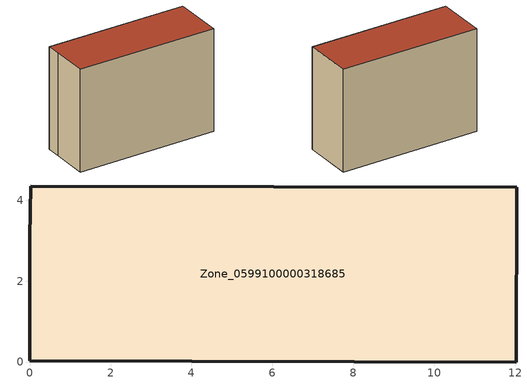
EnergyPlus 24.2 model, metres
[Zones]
Zone_0599100000318685
 floor ground (C_G): 12.04,4.32 12.03,0 0,0.03 0.01,3.09 0.02,4.35 z0
 wall outside (C_F): 12.03,0 12.04,4.32 0.02,4.35 0.01,3.09 0,0.03 12.03,0 z0:8.8
 roof outside (C_R): 12.04,4.32 0.02,4.35 0.01,3.09 0,0.03 12.03,0 z8.8
[BUILDING]
Pand.0599100000318685: North Axis=0; Terrain=City; Loads Convergence Tolerance Value=0.04; Temperature Convergence Tolerance Value=0.4; Solar Distribution=FullExterior; Maximum Number of Warmup Days=25; Minimum Number of Warmup Days=1
[Site:Location]
Rotterdam.The.Hague.AP_ZH_NLD Design_Conditions: Latitude=51.96; Longitude=4.45; Time Zone=1; Elevation=-4.5
[SITE:GROUNDTEMPERATURE:BUILDINGSURFACE]
18, 18, 18, 18, 18, 18, 18, 18, 18, 18, 18, 18
[MATERIAL] Thermal Absorptance=0.9; Solar Absorptance=0.7; Visible Absorptance=0.7
Name | Roughness | Thickness | Conductivity | Density | Specific Heat
G.TI.1992-2005 | MediumSmooth | 0.15 | 0.06 | 540 | 1210
F.TI.1992-2005 | Rough | 0.3 | 0.12 | 1920 | 840
R.TI.1992-2005 | MediumRough | 0.2 | 0.08 | 1500 | 1000
[CONSTRUCTION]
C_G: G.TI.1992-2005
C_F: F.TI.1992-2005
C_R: R.TI.1992-2005
[ZONE]
Zone_0599100000318685: Type=1; Multiplier=1; Ceiling Height=Autocalculate; Volume=Autocalculate; Floor Area=autocalculate; Part of Total Floor Area=Yes
[ZONEINFILTRATION:DESIGNFLOWRATE]
Infil_Zone_0599100000318685: Zone or ZoneList or Space or SpaceList=Zone_0599100000318685; Schedule=AlwaysOn; Design Flow Rate Calculation Method=Flow/Area; Flow Rate per Floor Area=0.0015; Constant Term Coefficient=1; Temperature Term Coefficient=0; Velocity Term Coefficient=0; Velocity Squared Term Coefficient=0
[HVACTEMPLATE:ZONE:IDEALLOADSAIRSYSTEM]
Zone_0599100000318685: Maximum Heating Supply Air Temperature=50; Minimum Cooling Supply Air Temperature=13; Maximum Heating Supply Air Humidity Ratio=0.0156; Minimum Cooling Supply Air Humidity Ratio=0.0077; Heating Limit=NoLimit; Cooling Limit=NoLimit; Dehumidification Control Type=ConstantSensibleHeatRatio; Cooling Sensible Heat Ratio=0.7; Dehumidification Setpoint=60; Humidification Control Type=None; Humidification Setpoint=30; Outdoor Air Method=None; Outdoor Air Flow Rate per Person=0.00944; Outdoor Air Flow Rate per Zone Floor Area=0; Outdoor Air Flow Rate per Zone=0; Demand Controlled Ventilation Type=None; Outdoor Air Economizer Type=NoEconomizer; Heat Recovery Type=None; Sensible Heat Recovery Effectiveness=0.7; Latent Heat Recovery Effectiveness=0.65
[ZONECONTROL:THERMOSTAT]
ThermostatControl_Zone_0599100000318685: Zone or ZoneList=Zone_0599100000318685; Control Type Schedule=DualSetpointControlType; Control 1=Thermostat_Zone_0599100000318685; Temperature Difference Between Cutout And Setpoint=0
[THERMOSTATSETPOINT:DUALSETPOINT]
Thermostat_Zone_0599100000318685: Heating Setpoint Temperature Schedule=HeatingSetpoint_Zone_0599100000318685; Cooling Setpoint Temperature Schedule=CoolingSetpoint_Zone_0599100000318685
[SCHEDULE:COMPACT]
HeatingSetpoint_Zone_0599100000318685: Through: 12/31, For: AllDays, Until: 24:00, 21
CoolingSetpoint_Zone_0599100000318685: Through: 12/31, For: AllDays, Until: 24:00, 24
DualSetpointControlType: Through: 12/31, For: AllDays, Until: 24:00, 4
AlwaysOn: Through: 12/31, For: AllDays, Until: 24:00, 1
